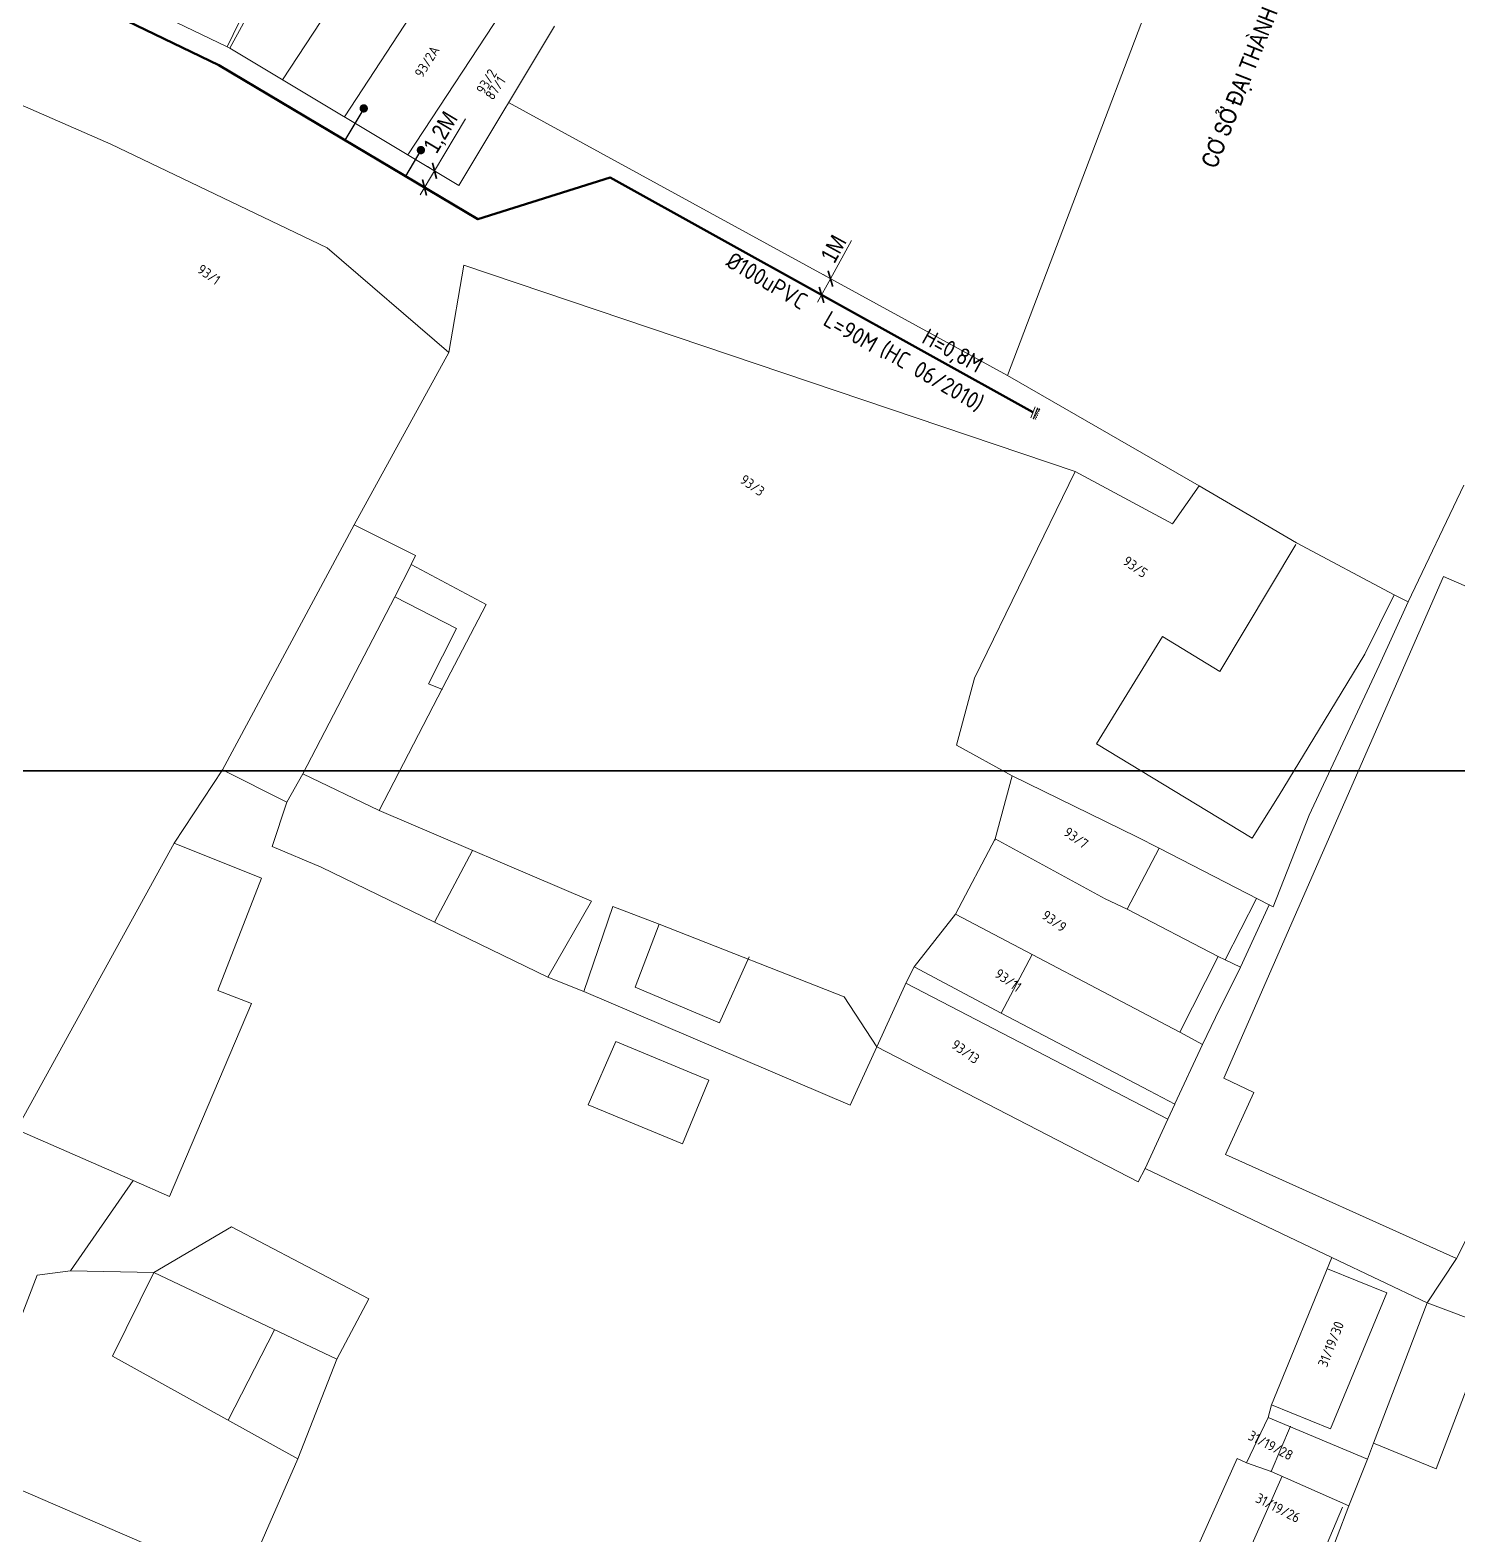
# Model space of a CAD drawing. Header units: inches. Extents: x 595615 to 1194060, y 1190840 to 2385448.
# Drawn here: x 596772.9 to 596858.4, y 1192395.8 to 1192486 of the extents above; entities that cross this region are included whole.
import ezdxf
from ezdxf.enums import TextEntityAlignment as Align

# ---------------------------------------------------------------- set-up
doc = ezdxf.new("R2010")
doc.units = ezdxf.units.IN
doc.header["$MEASUREMENT"] = 0
doc.layers.get('Defpoints').update_dxf_attribs({"color": 1})
for name, color, linetype, lineweight in [('Chitiet', 4, 'Continuous', 9), ('DN 100 uPVC', 4, 'Continuous', 50), ('DN 25 PE', 40, 'Continuous', 30), ('DOSAU', 2, 'Continuous', 20), ('DUONG CACH LE', 112, 'Continuous', 5), ('NAM-CDAI', 220, 'Continuous', 25), ('Nen_HTHANH-TP', 9, 'Continuous', 0), ('Nen_SN-HTHANH-TP_new', 7, 'Continuous', 0), ('Nen_SN_HTHANH_old', 9, 'Continuous', 0), ('TEXT PIPE', 3, 'Continuous', 25), ('Text_DiaDanh', 9, 'Continuous', 0), ('TLK 15', 220, 'Continuous', 20)]:
    doc.layers.add(name, color=color, linetype=linetype, lineweight=lineweight)
doc.styles.add('Dia Danh', font='VHELVCN_0.TTF', dxfattribs={"height": 1})
doc.styles.add('Sonha_QTB', font='isocp.shx', dxfattribs={"height": 0.6, "bigfont": 'bigfont.shx'})
doc.styles.add('text', font='isocp2.shx')
doc.styles.add('VNI-HC', font='VHELVCN_0.TTF')
doc.dimstyles.new('DUONG KICH THUOC', dxfattribs={"dimtxt": 1, "dimasz": 0.7, "dimexe": 0.5, "dimexo": 0.3, "dimgap": 0.2, "dimtad": 1, "dimzin": 0, "dimdsep": 46, "dimtxsty": 'VNI-HC', "dimblk": 'ARCHTICK', "dimcen": 0.09, "dimdle": 0.5, "dimclrd": 256, "dimclre": 256, "dimclrt": 256, "dimadec": 0, "dimazin": 0, "dimtfac": 1, "dimtofl": 0, "dimtmove": 0, "dimatfit": 3, "dimfxl": 1, "dimtolj": 1, "dimtzin": 0, "dimlwd": -1, "dimlwe": -1, "dimarcsym": 0})

# ---------------------------------------------------------------- blocks, each defined once
blk = doc.blocks.new('BIT')
at = {"layer": 'Chitiet', "ltscale": 100}
for p, q in [((0.35, 0), (-0.35, 0)), ((-0.303, -0.163), (-0.35, -0.21)), ((0.35, -0.163), (-0.35, -0.163)), ((-0.179, -0.163), (-0.342, -0.325)), ((-0.056, -0.163), (-0.218, -0.325)), ((0.068, -0.163), (-0.094, -0.325)), ((0.192, -0.163), (0.029, -0.325)), ((0.316, -0.163), (0.153, -0.325)), ((0.35, -0.252), (0.277, -0.325))]:
    blk.add_line(p, q, dxfattribs=at)
blk = doc.blocks.new('_ArchTick')
at = {"color": 0, "linetype": 'ByBlock', "const_width": 0.15}
blk.add_lwpolyline([(-0.5, -0.5), (0.5, 0.5)], dxfattribs=at)
blk = doc.blocks.new('*D162')
at = {"layer": 'Defpoints', "color": 0}
for p in [(596820.805, 1192471.07), (596820.805, 1192471.07), (596820.273, 1192470.097)]:
    blk.add_point(p, dxfattribs=at)
at = {"layer": 'DUONG CACH LE'}
for p, q in [((596820.805, 1192471.07), (596822.058, 1192473.362)), ((596820.542, 1192471.214), (596820.366, 1192471.31)), ((596820.01, 1192470.241), (596819.834, 1192470.337)), ((596820.033, 1192469.658), (596820.805, 1192471.07))]:
    blk.add_line(p, q, dxfattribs=at)
at = {"layer": 'DUONG CACH LE', "xscale": 0.7, "yscale": 0.7, "zscale": 0.7}
for p, rotation in [((596820.805, 1192471.07), 61.33641255637107), ((596820.273, 1192470.097), 241.3364125563711)]:
    blk.add_blockref('_ArchTick', p, dxfattribs=dict(at, rotation=rotation))
at = {"layer": 'DUONG CACH LE', "insert": (596820.985, 1192472.859), "char_height": 1, "attachment_point": 5, "rotation": 61.33641, "style": 'VNI-HC'}
blk.add_mtext('\\A1;1M', dxfattribs=at)
blk = doc.blocks.new('*D163')
at = {"layer": 'Defpoints', "color": 0}
for p in [(596797.089, 1192477.531), (596797.089, 1192477.531), (596796.49, 1192476.529)]:
    blk.add_point(p, dxfattribs=at)
at = {"layer": 'DUONG CACH LE'}
for p, q in [((596797.089, 1192477.531), (596798.955, 1192480.648)), ((596796.832, 1192477.685), (596796.66, 1192477.787)), ((596796.232, 1192476.683), (596796.061, 1192476.786)), ((596796.233, 1192476.1), (596797.089, 1192477.531))]:
    blk.add_line(p, q, dxfattribs=at)
at = {"layer": 'DUONG CACH LE', "xscale": 0.7, "yscale": 0.7, "zscale": 0.7}
for p, rotation in [((596797.089, 1192477.531), 59.1009140753462), ((596796.49, 1192476.529), 239.1009140753462)]:
    blk.add_blockref('_ArchTick', p, dxfattribs=dict(at, rotation=rotation))
at = {"layer": 'DUONG CACH LE', "insert": (596797.517, 1192479.799), "char_height": 1, "attachment_point": 5, "rotation": 59.10091, "style": 'VNI-HC'}
blk.add_mtext('\\A1;1,2M', dxfattribs=at)
blk = doc.blocks.new('TLK 15')
at = {"layer": 'TLK 15', "linetype": 'Continuous', "const_width": 0.25}
blk.add_lwpolyline([(-0.125, 0, 1), (0.125, 0, 1)], format="xyb", close=True, dxfattribs=at)

msp = doc.modelspace()

# ---------------------------------------------------------------- linework, layer by layer
at = {"layer": 'Defpoints'}
for points in [[(597361.233, 1192441.604), (597361.233, 1193242.556), (596228.852, 1193242.556), (596228.852, 1192441.604)], [(597361.233, 1191640.651), (597361.233, 1192441.604), (596228.852, 1192441.604), (596228.852, 1191640.651)]]:
    msp.add_lwpolyline(points, close=True, dxfattribs=at)
at = {"layer": 'DN 100 uPVC'}
msp.add_lwpolyline([(596753.456, 1192499.543), (596757.798, 1192495.747), (596775.926, 1192487.84), (596784.174, 1192483.85), (596799.687, 1192474.628), (596807.613, 1192477.128), (596832.933, 1192463.066)], dxfattribs=at)
at = {"layer": 'DN 25 PE'}
for p, q in [((596792.85, 1192481.267), (596791.719, 1192479.365)), ((596796.274, 1192478.769), (596795.346, 1192477.209))]:
    msp.add_line(p, q, dxfattribs=at)
at = {"layer": 'Nen_HTHANH-TP', "linetype": 'Continuous'}
for p, q in [((596831.406, 1192465.274), (596844.808, 1192500.565)), ((596787.978, 1192482.983), (596794.037, 1192492.212)), ((596784.66, 1192484.947), (596787.156, 1192490.059)), ((596787.526, 1192489.839), (596784.83, 1192484.867)), ((596791.689, 1192480.762), (596797.785, 1192490.049)), ((596784.66, 1192484.947), (596776.427, 1192488.93)), ((596795.493, 1192478.485), (596801.59, 1192487.772)), ((596804.276, 1192486.192), (596798.547, 1192476.658)), ((596784.66, 1192484.947), (596784.83, 1192484.867)), ((596784.83, 1192484.867), (596798.547, 1192476.658)), ((596770.973, 1192482.066), (596777.695, 1192479.131)), ((596801.523, 1192481.61), (596831.406, 1192465.274)), ((596777.695, 1192479.131), (596790.65, 1192472.922)), ((596790.65, 1192472.922), (596797.955, 1192466.648)), ((596798.841, 1192471.878), (596797.955, 1192466.648)), ((596798.841, 1192471.878), (596835.461, 1192459.518)), ((596797.955, 1192466.648), (596792.273, 1192456.333)), ((596831.406, 1192465.274), (596842.901, 1192458.674)), ((596835.461, 1192459.518), (596829.431, 1192447.153)), ((596841.303, 1192456.392), (596835.461, 1192459.518)), ((596842.901, 1192458.674), (596841.303, 1192456.392)), ((596848.714, 1192455.248), (596842.901, 1192458.674)), ((596858.741, 1192458.707), (596855.407, 1192451.724)), ((596792.273, 1192456.333), (596784.395, 1192441.657)), ((596792.273, 1192456.333), (596795.945, 1192454.496)), ((596844.14, 1192447.545), (596848.674, 1192455.158)), ((596854.577, 1192452.143), (596848.714, 1192455.248)), ((596795.945, 1192454.496), (596795.695, 1192453.946)), ((596795.695, 1192453.936), (596794.707, 1192452.015)), ((596795.695, 1192453.946), (596795.695, 1192453.936)), ((596795.695, 1192453.946), (596800.177, 1192451.549)), ((596857.536, 1192453.236), (596844.37, 1192423.185)), ((596859.997, 1192452.148), (596857.536, 1192453.236)), ((596794.707, 1192452.015), (596789.195, 1192441.41)), ((596794.707, 1192452.015), (596798.398, 1192450.118)), ((596800.177, 1192451.549), (596797.581, 1192446.587)), ((596854.577, 1192452.143), (596852.81, 1192448.592)), ((596855.407, 1192451.724), (596853.68, 1192447.912)), ((596855.407, 1192451.724), (596854.577, 1192452.143)), ((596798.398, 1192450.118), (596796.731, 1192446.807)), ((596836.734, 1192443.219), (596840.699, 1192449.642)), ((596840.699, 1192449.642), (596844.14, 1192447.545)), ((596853.68, 1192447.912), (596849.477, 1192438.949)), ((596852.81, 1192448.592), (596850.033, 1192444.02)), ((596829.431, 1192447.153), (596828.364, 1192443.132)), ((596793.767, 1192439.214), (596797.581, 1192446.587)), ((596796.731, 1192446.807), (596797.571, 1192446.477)), ((596850.033, 1192444.02), (596847.676, 1192440.138)), ((596831.696, 1192441.295), (596828.364, 1192443.132)), ((596846.069, 1192437.566), (596836.734, 1192443.219)), ((596784.395, 1192441.657), (596781.499, 1192437.274)), ((596784.395, 1192441.657), (596788.237, 1192439.73)), ((596789.195, 1192441.41), (596788.237, 1192439.73)), ((596789.195, 1192441.41), (596793.767, 1192439.214)), ((596830.679, 1192437.524), (596831.696, 1192441.295)), ((596831.696, 1192441.295), (596839.168, 1192437.651)), ((596787.369, 1192437.059), (596788.237, 1192439.73)), ((596847.676, 1192440.138), (596846.069, 1192437.566)), ((596806.492, 1192433.794), (596793.767, 1192439.214)), ((596849.477, 1192438.949), (596847.322, 1192433.447)), ((596781.499, 1192437.274), (596772.053, 1192420.117)), ((596781.499, 1192437.274), (596786.72, 1192435.178)), ((596790.29, 1192435.821), (596787.369, 1192437.059)), ((596828.302, 1192433.022), (596830.669, 1192437.524)), ((596830.659, 1192437.434), (596830.679, 1192437.524)), ((596830.669, 1192437.524), (596830.679, 1192437.524)), ((596830.679, 1192437.524), (596837.271, 1192433.939)), ((596839.168, 1192437.651), (596840.489, 1192436.972)), ((596797.083, 1192432.527), (596799.369, 1192436.829)), ((596840.489, 1192436.972), (596838.582, 1192433.32)), ((596840.489, 1192436.972), (596847.082, 1192433.577)), ((596803.875, 1192429.232), (596790.29, 1192435.821)), ((596786.72, 1192435.178), (596784.106, 1192428.446)), ((596806.492, 1192433.794), (596803.875, 1192429.232)), ((596806.036, 1192428.374), (596807.772, 1192433.475)), ((596807.772, 1192433.475), (596810.543, 1192432.408)), ((596837.271, 1192433.939), (596838.582, 1192433.32)), ((596844.444, 1192430.275), (596846.321, 1192433.947)), ((596847.082, 1192433.577), (596845.365, 1192429.836)), ((596847.092, 1192433.587), (596847.082, 1192433.577)), ((596847.082, 1192433.577), (596847.322, 1192433.447)), ((596825.815, 1192429.85), (596828.302, 1192433.022)), ((596828.302, 1192433.022), (596841.728, 1192425.953)), ((596838.582, 1192433.32), (596844.024, 1192430.475)), ((596810.543, 1192432.408), (596809.116, 1192428.646)), ((596810.543, 1192432.408), (596821.636, 1192428.057)), ((596814.157, 1192426.511), (596815.944, 1192430.462)), ((596825.355, 1192428.96), (596825.815, 1192429.85)), ((596825.815, 1192429.85), (596831.037, 1192427.094)), ((596831.037, 1192427.094), (596832.884, 1192430.606)), ((596844.024, 1192430.475), (596841.728, 1192425.953)), ((596845.365, 1192429.836), (596843.867, 1192426.835)), ((596844.024, 1192430.475), (596844.444, 1192430.275)), ((596844.444, 1192430.275), (596845.365, 1192429.836)), ((596803.875, 1192429.232), (596806.036, 1192428.374)), ((596825.355, 1192428.96), (596823.579, 1192425.078)), ((596786.126, 1192427.668), (596784.106, 1192428.446)), ((596806.036, 1192428.374), (596821.981, 1192421.577)), ((596809.116, 1192428.646), (596814.157, 1192426.511)), ((596821.636, 1192428.057), (596823.579, 1192425.078)), ((596825.366, 1192428.87), (596841.022, 1192420.742)), ((596781.206, 1192416.114), (596786.126, 1192427.668)), ((596831.037, 1192427.094), (596839.911, 1192422.431)), ((596843.867, 1192426.835), (596843.099, 1192425.204)), ((596806.301, 1192421.604), (596807.948, 1192425.396)), ((596807.948, 1192425.396), (596813.53, 1192423.08)), ((596843.099, 1192425.204), (596841.728, 1192425.953)), ((596821.981, 1192421.577), (596823.579, 1192425.078)), ((596839.245, 1192416.991), (596823.579, 1192425.078)), ((596843.099, 1192425.204), (596841.441, 1192421.653)), ((596813.53, 1192423.08), (596811.953, 1192419.259)), ((596846.161, 1192422.326), (596844.37, 1192423.185)), ((596839.911, 1192422.431), (596841.441, 1192421.643)), ((596844.464, 1192418.615), (596846.161, 1192422.326)), ((596811.953, 1192419.259), (596806.301, 1192421.604)), ((596841.441, 1192421.643), (596841.022, 1192420.742)), ((596841.441, 1192421.653), (596841.441, 1192421.643)), ((596779.045, 1192417.062), (596772.053, 1192420.117)), ((596841.022, 1192420.742), (596839.654, 1192417.791)), ((596844.464, 1192418.615), (596858.309, 1192412.386)), ((596861.184, 1192418.109), (596858.309, 1192412.386)), ((596839.654, 1192417.791), (596839.245, 1192416.991)), ((596839.654, 1192417.791), (596850.849, 1192412.45)), ((596779.045, 1192417.062), (596775.279, 1192411.659)), ((596781.206, 1192416.114), (596779.045, 1192417.062)), ((596784.927, 1192414.287), (596780.279, 1192411.563)), ((596793.161, 1192409.984), (596784.927, 1192414.287)), ((596850.849, 1192412.45), (596847.216, 1192403.637)), ((596850.579, 1192411.78), (596854.13, 1192410.343)), ((596850.849, 1192412.45), (596856.541, 1192409.735)), ((596858.309, 1192412.386), (596856.541, 1192409.735)), ((596773.28, 1192411.398), (596768.899, 1192399.994)), ((596775.279, 1192411.659), (596773.28, 1192411.398)), ((596775.279, 1192411.659), (596780.279, 1192411.563)), ((596780.279, 1192411.563), (596777.794, 1192406.541)), ((596791.234, 1192406.362), (596780.279, 1192411.563)), ((596791.234, 1192406.362), (596793.161, 1192409.984)), ((596850.767, 1192402.2), (596854.13, 1192410.343)), ((596856.541, 1192409.735), (596853.328, 1192401.342)), ((596856.541, 1192409.735), (596860.322, 1192408.308)), ((596860.322, 1192408.308), (596857.079, 1192399.805)), ((596784.727, 1192402.707), (596787.512, 1192408.129)), ((596777.794, 1192406.541), (596788.898, 1192400.4)), ((596788.898, 1192400.4), (596791.234, 1192406.362)), ((596847.017, 1192402.877), (596845.719, 1192400.166)), ((596847.216, 1192403.637), (596847.017, 1192402.877)), ((596847.017, 1192402.877), (596852.969, 1192400.372)), ((596847.216, 1192403.637), (596850.767, 1192402.2)), ((596848.367, 1192402.358), (596847.199, 1192399.647)), ((596853.328, 1192401.342), (596852.969, 1192400.372)), ((596857.079, 1192399.805), (596853.328, 1192401.342)), ((596788.898, 1192400.4), (596785.585, 1192392.798)), ((596845.178, 1192400.426), (596841.835, 1192392.973)), ((596845.178, 1192400.426), (596845.719, 1192400.166)), ((596847.199, 1192399.647), (596845.719, 1192400.166)), ((596852.969, 1192400.372), (596851.851, 1192397.591)), ((596785.585, 1192392.798), (596768.899, 1192399.994)), ((596845.025, 1192392.945), (596847.869, 1192399.358)), ((596847.199, 1192399.647), (596851.851, 1192397.591)), ((596848.837, 1192389.589), (596851.851, 1192397.591)), ((596851.471, 1192397.511), (596848.876, 1192391.369))]:
    msp.add_line(p, q, dxfattribs=at)
msp.add_point((596847.199, 1192399.647), dxfattribs=at)

# ---------------------------------------------------------------- block references
at = {"layer": 'Chitiet', "rotation": 67.92055845421169}
msp.add_blockref('BIT', (596832.933, 1192463.066), dxfattribs=at)
at = {"layer": 'TLK 15', "rotation": 359.9999999934133}
for p in [(596792.85, 1192481.267), (596796.274, 1192478.769)]:
    msp.add_blockref('TLK 15', p, dxfattribs=at)
at = {"layer": 'TLK 15'}
for p in [(596792.85, 1192481.267), (596796.274, 1192478.769)]:
    msp.add_blockref('TLK 15', p, dxfattribs=at)

# ---------------------------------------------------------------- texts
at = {"layer": 'DOSAU', "style": 'text'}
msp.add_text('H=0,8M', height=1, rotation=331.03343, dxfattribs=at).set_placement((596826.202, 1192467.265))
at = {"layer": 'NAM-CDAI', "style": 'text'}
for s, p in [('L=90M', (596820.295, 1192468.333)), ('(HC 06/2010)', (596823.666, 1192466.51))]:
    msp.add_text(s, height=1, rotation=329.8418, dxfattribs=at).set_placement(p)
at = {"layer": 'Nen_SN-HTHANH-TP_new', "style": 'Sonha_QTB'}
for s, rotation, p in [('93/2A', 58.35992, (596796.638, 1192484.072)), ('93/2', 58.35992, (596800.205, 1192482.878)), ('93/1', 324.51581, (596783.573, 1192471.318)), ('93/3', 324.51581, (596816.134, 1192458.691)), ('93/5', 324.51581, (596839.069, 1192453.811)), ('93/7', 324.51581, (596835.522, 1192437.583)), ('93/9', 324.51581, (596834.213, 1192432.598)), ('93/11', 324.51581, (596831.455, 1192429.055)), ('93/13', 324.51581, (596828.899, 1192424.779)), ('31/19/30', 68.44652, (596850.783, 1192407.263)), ('31/19/28', 332.92178, (596847.176, 1192401.199)), ('31/19/26', 332.92178, (596847.616, 1192397.457))]:
    msp.add_text(s, height=0.6, rotation=rotation, dxfattribs=at).set_placement(p, align=Align.MIDDLE)
at = {"layer": 'Nen_SN_HTHANH_old', "style": 'Sonha_QTB'}
msp.add_text('87/1', height=0.6, rotation=55.99844, dxfattribs=at).set_placement((596800.738, 1192482.483), align=Align.MIDDLE)
at = {"layer": 'TEXT PIPE', "style": 'text'}
msp.add_text('%%c100uPVC', height=1, rotation=329.50668, dxfattribs=at).set_placement((596814.463, 1192471.859))
at = {"layer": 'Text_DiaDanh', "linetype": 'Continuous', "style": 'Dia Danh'}
msp.add_text('CÔ SÔÛ ÑAÏI THAØNH', height=1, rotation=68.6023, dxfattribs=at).set_placement((596845.272, 1192482.538), align=Align.MIDDLE)

# ---------------------------------------------------------------- dimensions: what is measured, and where the dimension line sits
at = {"layer": 'DUONG CACH LE'}
for p1, p2, text, picture, middle in [((596796.49, 1192476.529), (596797.089, 1192477.531), '1,2M', '*D163', (596797.517, 1192479.799)), ((596820.273, 1192470.097), (596820.805, 1192471.07), '1M', '*D162', (596820.985, 1192472.859))]:
    dim = msp.add_aligned_dim(p1=p1, p2=p2, distance=0, text=text, dimstyle='DUONG KICH THUOC', override={"dimpost": 'M'}, dxfattribs=at)
    dim.commit()
    dim.dimension.update_dxf_attribs({"geometry": picture, "text_midpoint": middle})

doc.saveas('drawing.dxf')
